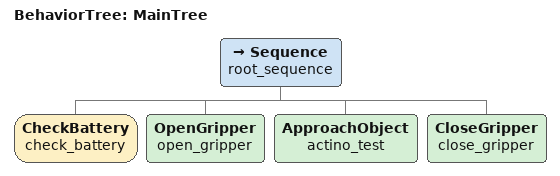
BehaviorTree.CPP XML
<root main_tree_to_execute = "MainTree" >
     <BehaviorTree ID="MainTree">
        <Sequence name="root_sequence">
            <CheckBattery name="check_battery" />
            <OpenGripper name="open_gripper" />
            <ApproachObject name="actino_test"/>
            <CloseGripper name="close_gripper" />
        </Sequence>
     </BehaviorTree>
 </root>
